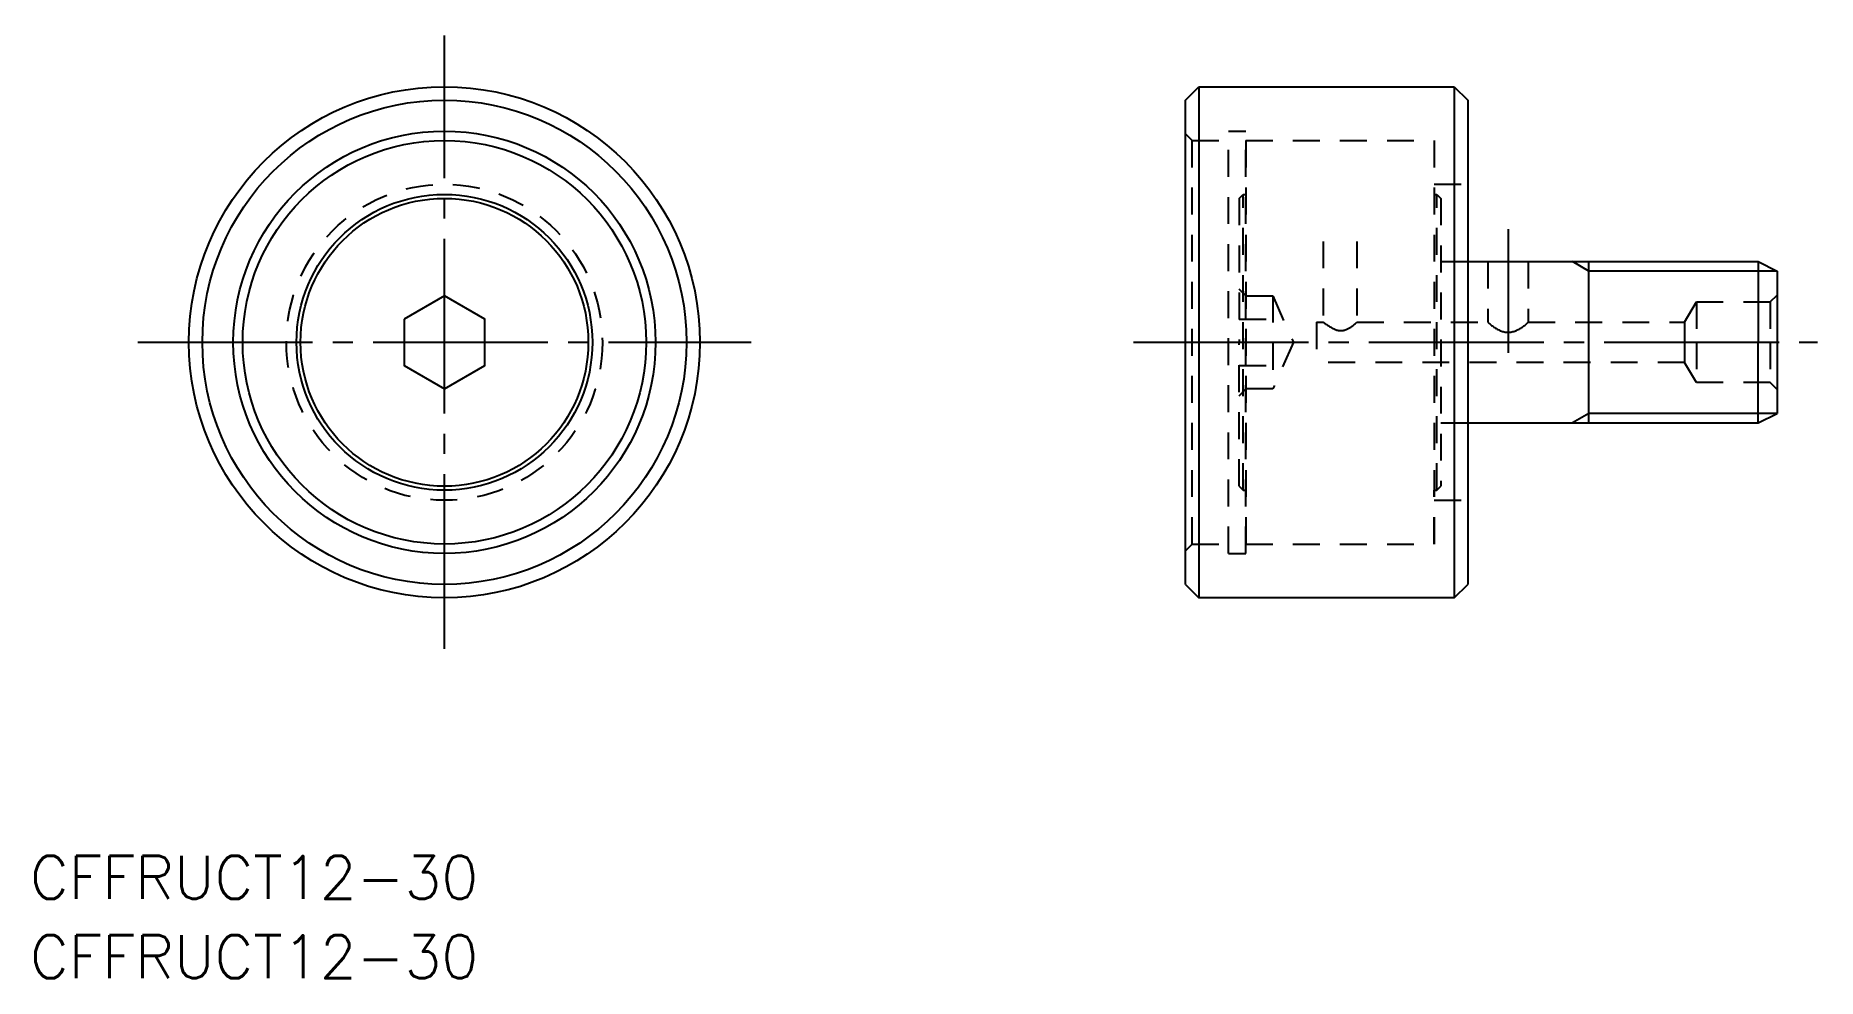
# Model space of a CAD drawing. Extents: x 2 to 134, y 54 to 125.
import ezdxf

# ---------------------------------------------------------------- set-up
doc = ezdxf.new("R2010")
doc.units = 0
doc.linetypes.add('CENTER', pattern=[17.5, 13, -1.5, 1.5, -1.5])
doc.linetypes.add('DASHED', pattern=[3.5, 2, -1.5])
doc.layers.get('0').update_dxf_attribs({"linetype": 'CONTINUOUS'})
doc.layers.add('CENTER', color=1, linetype='CENTER')
doc.styles.get("Standard").update_dxf_attribs({"font": 'txt.shx', "bigfont": '@extfont2.shx'})

msp = doc.modelspace()

# ---------------------------------------------------------------- linework, layer by layer
at = {"color": 7, "linetype": 'CONTINUOUS'}
for p, q in [((87.18, 119.75), (88.18, 120.75)), ((88.18, 120.75), (107.18, 120.75)), ((88.18, 120.75), (88.18, 82.75)), ((107.18, 120.75), (108.18, 119.75)), ((107.18, 120.75), (107.18, 82.75)), ((87.18, 83.75), (87.18, 119.75)), ((108.18, 119.75), (108.18, 83.75)), ((106.18, 107.75), (129.78, 107.75)), ((117.18, 95.75), (117.18, 107.75)), ((129.78, 107.75), (131.18, 107.05)), ((129.78, 107.75), (129.78, 101.75)), ((131.18, 107.05), (131.18, 96.45)), ((129.78, 95.75), (129.78, 101.75)), ((106.18, 95.75), (129.78, 95.75)), ((129.78, 95.75), (131.18, 96.45)), ((87.18, 83.75), (88.18, 82.75)), ((107.18, 82.75), (108.18, 83.75)), ((107.18, 82.75), (88.18, 82.75))]:
    msp.add_line(p, q, dxfattribs=at)
at = {"color": 3, "linetype": 'DASHED'}
for p, q in [((87.68, 116.75), (87.18, 117.25)), ((87.68, 116.75), (90.38, 116.75)), ((87.68, 86.75), (87.68, 116.75)), ((90.38, 117.45), (91.68, 117.45)), ((90.38, 86.05), (90.38, 117.45)), ((91.68, 86.05), (91.68, 117.45)), ((91.68, 116.75), (105.68, 116.75)), ((91.68, 116.75), (91.68, 86.75)), ((91.68, 116.75), (105.68, 116.75)), ((105.68, 116.75), (105.68, 86.75)), ((105.68, 116.75), (105.68, 86.75)), ((91.18, 112.45), (91.48, 112.75)), ((91.48, 90.75), (91.48, 112.75)), ((91.48, 112.75), (91.68, 112.75)), ((105.68, 113.5), (108.18, 113.5)), ((105.68, 112.75), (105.88, 112.75)), ((105.88, 112.75), (106.18, 112.45)), ((105.88, 90.75), (105.88, 112.75)), ((91.18, 112.45), (91.18, 101.75)), ((106.18, 112.45), (106.18, 91.05)), ((97.43, 109.25), (97.43, 103.25)), ((99.93, 109.25), (99.93, 103.25)), ((109.68, 107.75), (109.68, 103.25)), ((112.68, 107.75), (112.68, 103.25)), ((91.68, 105.21), (91.18, 105.71)), ((91.68, 105.21), (93.68, 105.21)), ((93.68, 105.21), (95.21, 101.75)), ((93.68, 105.21), (93.68, 98.28)), ((124.31, 103.25), (125.18, 104.75)), ((125.18, 104.75), (130.68, 104.75)), ((125.18, 104.75), (125.18, 101.75)), ((130.68, 104.75), (131.18, 105.25)), ((130.68, 104.75), (130.68, 101.75)), ((91.18, 103.48), (93.68, 103.48)), ((96.93, 103.25), (97.43, 103.25)), ((96.93, 103.25), (96.93, 100.25)), ((99.93, 103.25), (109.68, 103.25)), ((112.68, 103.25), (124.31, 103.25)), ((124.31, 103.25), (124.31, 101.75)), ((91.18, 91.05), (91.18, 101.75)), ((95.21, 101.75), (93.68, 98.28)), ((124.31, 101.75), (124.31, 100.25)), ((125.18, 101.75), (125.18, 98.75)), ((130.68, 101.75), (130.68, 98.75)), ((91.18, 100.02), (93.68, 100.02)), ((124.31, 100.25), (96.93, 100.25)), ((125.18, 98.75), (124.31, 100.25)), ((91.18, 97.78), (91.68, 98.28)), ((93.68, 98.28), (91.68, 98.28)), ((130.68, 98.75), (125.18, 98.75)), ((131.18, 98.25), (130.68, 98.75)), ((91.18, 91.05), (91.48, 90.75)), ((91.48, 90.75), (91.68, 90.75)), ((105.68, 86.75), (105.68, 90.75)), ((105.68, 90.75), (105.88, 90.75)), ((105.88, 90.75), (106.18, 91.05)), ((105.68, 90), (108.18, 90)), ((87.68, 86.75), (87.18, 86.25)), ((87.68, 86.75), (90.38, 86.75)), ((91.68, 86.75), (105.68, 86.75)), ((91.68, 86.75), (105.68, 86.75)), ((90.38, 86.05), (91.68, 86.05))]:
    msp.add_line(p, q, dxfattribs=at)
at = {"color": 3, "linetype": 'CONTINUOUS'}
for p, q in [((117.18, 107.05), (115.97, 107.75)), ((131.18, 107.05), (117.18, 107.05)), ((117.18, 96.45), (115.97, 95.75)), ((131.18, 96.45), (117.18, 96.45))]:
    msp.add_line(p, q, dxfattribs=at)
at = {"color": 7, "linetype": 'CONTINUOUS'}
msp.add_lwpolyline([(29.08, 103.48), (29.08, 100.02), (32.08, 98.28), (35.08, 100.02), (35.08, 103.48), (32.08, 105.21)], close=True, dxfattribs=at)
at = {"color": 3, "linetype": 'DASHED'}
for points in [[(97.43, 103.25, 0.035173), (98.29, 102.71, 0.210475), (99.18, 102.72, 0.100227), (99.93, 103.25)], [(109.68, 103.25, 0.102225), (110.62, 102.61, 0.199033), (111.74, 102.61, 0.102236), (112.68, 103.25)]]:
    msp.add_lwpolyline(points, format="xyb", dxfattribs=at)
at = {"color": 7, "linetype": 'CONTINUOUS'}
for radius in [19, 18, 15.7, 15, 11, 10.7]:
    msp.add_circle((32.08, 101.75), radius, dxfattribs=at)
at = {"color": 3, "linetype": 'DASHED'}
msp.add_circle((32.08, 101.75), 11.75, dxfattribs=at)
at = {"layer": 'CENTER', "color": 1, "linetype": 'CENTER'}
for p, q in [((32.08, 78.95), (32.08, 124.55)), ((111.18, 110.17), (111.18, 100.96)), ((9.28, 101.75), (54.88, 101.75)), ((83.33, 101.75), (134.18, 101.75))]:
    msp.add_line(p, q, dxfattribs=at)

# ---------------------------------------------------------------- texts
at = {"color": 7, "linetype": 'CONTINUOUS'}
for p in [(1.27, 60.36), (1.27, 54.46)]:
    msp.add_text('CFFRUCT12-30', height=3.2, dxfattribs=at).set_placement(p)

doc.saveas('drawing.dxf')
